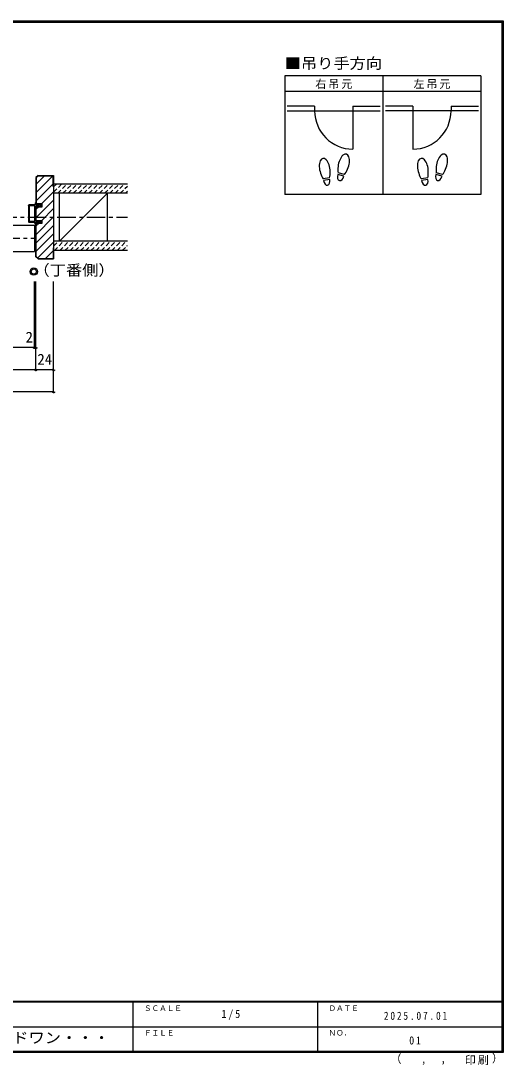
# Model space of a CAD drawing. Units: millimetres at full size, sheet at 1:5; details may follow other scales. Extents: x -973 to 977, y -718 to 696.
# Drawn here: x 323 to 977, y -718 to 696 of the extents above; entities that cross this region are included whole.
import ezdxf
from ezdxf.enums import TextEntityAlignment as Align

# ---------------------------------------------------------------- set-up
doc = ezdxf.new("R2010")
doc.units = ezdxf.units.MM
doc.header["$LTSCALE"] = 5
doc.header["$PDMODE"] = 32
doc.header["$PDSIZE"] = 2.5
doc.linetypes.add('CHAIN1', pattern=[8, 5, -1, 1, -1])
doc.linetypes.add('DASHED1', pattern=[1.8, 1.2, -0.6])
for name, color, linetype in [('0-0_補助線', 7, 'Continuous'), ('0-1_通り芯', 4, 'CHAIN1'), ('0-3_仕上げ', 2, 'Continuous'), ('0-4_枠', 3, 'Continuous'), ('0-6_扉', 6, 'Continuous'), ('0-7_金物', 7, 'Continuous'), ('0-8_戸当り', 3, 'Continuous'), ('0-A_文字', 7, 'Continuous'), ('0-B_寸法', 4, 'DASHED1'), ('0-C_ハッチ', 4, 'DASHED1'), ('F-1_枠', 6, 'Continuous'), ('F-A_文字', 7, 'Continuous')]:
    doc.layers.add(name, color=color, linetype=linetype)
doc.styles.add('ＭＳ ゴシック', font='')
doc.styles.get('ＭＳ ゴシック').set_extended_font_data('MS Gothic')

# ---------------------------------------------------------------- blocks, each defined once
blk = doc.blocks.new('01')
at = {"layer": '0-0_補助線'}
for p, q in [((-14.5, 0.346), (-14.5, -0.449)), ((-14.3, 0.346), (-14.3, -0.449)), ((-12.045, -0.049), (-14.178, 0.444)), ((-12, 0.146), (-14.133, 0.639)), ((-11.475, 5.146), (-12.298, 4.504)), ((-12.175, 4.146), (-11.475, 4.146)), ((-12.045, -0.049), (-11.993, 0.145)), ((-11.475, 0.146), (-12, 0.146)), ((-11.475, 7.146), (-11.475, 5.146)), ((-11.475, 4.146), (-11.475, 0.146)), ((-10.68, 7.55), (-9.257, 6.508)), ((-9.375, 6.146), (-10.075, 6.146)), ((-10.075, 3.146), (-10.075, 6.146)), ((-10.075, 3.146), (-9.252, 2.504)), ((-9.375, 2.146), (-10.075, 2.146)), ((-10.075, 0.146), (-10.075, 2.146)), ((-10.075, 0.146), (10.075, 0.146)), ((10.075, 3.146), (9.252, 2.504)), ((10.68, 7.55), (9.257, 6.508)), ((9.375, 6.146), (10.075, 6.146)), ((9.375, 2.146), (10.075, 2.146)), ((10.075, 3.146), (10.075, 6.146)), ((10.075, 0.146), (10.075, 2.146)), ((11.475, 7.146), (11.475, 5.146)), ((11.475, 5.146), (12.298, 4.504)), ((12.175, 4.146), (11.475, 4.146)), ((11.475, 4.146), (11.475, 0.146)), ((11.475, 0.146), (12, 0.146)), ((12.045, -0.049), (11.993, 0.145)), ((12, 0.146), (14.133, 0.639)), ((12.045, -0.049), (14.178, 0.444)), ((14.3, 0.346), (14.3, -0.449)), ((14.5, 0.346), (14.5, -0.449)), ((-14.265, -0.741), (-12.235, -1.196)), ((-14.222, -0.546), (-12.191, -1.001)), ((-12, -1.488), (-12, -8.854)), ((-11.8, -1.488), (-11.8, -8.854)), ((-11, -9.654), (11, -9.654)), ((11, -9.854), (-11, -9.854)), ((-10.6, -1.554), (-10.6, -8.154)), ((-10.3, -1.254), (10.3, -1.254)), ((-10.3, -8.454), (10.3, -8.454)), ((10.6, -1.554), (10.6, -8.154)), ((11.8, -1.488), (11.8, -8.854)), ((12, -1.488), (12, -8.854)), ((14.222, -0.546), (12.191, -1.001)), ((14.265, -0.741), (12.235, -1.196))]:
    blk.add_line(p, q, dxfattribs=at)
for centre, radius, start, end in [((-14.2, 0.346), 0.3, 77.00048, 180), ((-14.2, 0.346), 0.1, 77.00048, 180), ((-12.175, 4.346), 0.2, 127.96957, 270), ((-10.975, 7.146), 0.5, 53.78053, 180), ((-9.375, 6.346), 0.2, 270, 53.78053), ((-9.375, 2.346), 0.2, 270, 52.03043), ((9.375, 6.346), 0.2, 126.21947, 270), ((9.375, 2.346), 0.2, 127.96957, 270), ((10.975, 7.146), 0.5, 0, 126.21947), ((12.175, 4.346), 0.2, 270, 52.03043), ((14.2, 0.346), 0.3, 0, 102.99952), ((14.2, 0.346), 0.1, 0, 102.99952), ((-14.2, -0.449), 0.3, 180, 257.3929), ((-14.2, -0.449), 0.1, 180, 257.3929), ((-12.3, -1.488), 0.3, 0, 76.0718), ((-12.3, -1.488), 0.5, 0, 76.0718), ((-11, -8.854), 1, 180, 270), ((-11, -8.854), 0.8, 180, 270), ((-10.3, -1.554), 0.3, 90, 180), ((-10.3, -8.154), 0.3, 180, 270), ((10.3, -1.554), 0.3, 0, 90), ((10.3, -8.154), 0.3, 270, 0), ((11, -8.854), 1, 270, 0), ((11, -8.854), 0.8, 270, 0), ((12.3, -1.488), 0.5, 103.9282, 180), ((12.3, -1.488), 0.3, 103.9282, 180), ((14.2, -0.449), 0.1, 282.6071, 0), ((14.2, -0.449), 0.3, 282.6071, 0)]:
    blk.add_arc(centre, radius, start, end, dxfattribs=at)

msp = doc.modelspace()

# ---------------------------------------------------------------- linework, layer by layer
at = {"layer": '0-1_通り芯'}
for p, q in [((-467.5, 430), (467.5, 430)), ((-343.5, 401.5), (343.5, 401.5))]:
    msp.add_line(p, q, dxfattribs=at)
at = {"layer": '0-3_仕上げ'}
for p, q in [((467.5, 475), (367.5, 475)), ((467.5, 462.5), (367.5, 462.5)), ((467.5, 397.5), (367.5, 397.5)), ((467.5, 385), (367.5, 385))]:
    msp.add_line(p, q, dxfattribs=at)
at = {"layer": '0-3_仕上げ', "color": 7}
msp.add_line((440.5, 462.5), (375.5, 397.5), dxfattribs=at)
at = {"layer": '0-3_仕上げ', "color": 3}
for p, q in [((375.5, 397.5), (375.5, 462.5)), ((440.5, 397.5), (440.5, 462.5))]:
    msp.add_line(p, q, dxfattribs=at)
at = {"layer": '0-4_枠'}
for p, q in [((346.328, 486.5), (343.5, 483.672)), ((343.5, 483.672), (343.5, 448)), ((346.536, 486), (344, 483.464)), ((344, 483.464), (344, 448)), ((346.328, 486.5), (367.5, 486.5)), ((346.536, 486), (367, 486)), ((367, 471.5), (367, 486)), ((367.5, 486.5), (367.5, 373.5)), ((367, 471.5), (367.5, 471.5)), ((352, 448), (343.5, 448)), ((343.5, 444.3), (352, 444.3)), ((343.5, 425.7), (343.5, 444.3)), ((344, 425.7), (344, 444.3)), ((352, 444.3), (352, 448)), ((343.5, 425.7), (352, 425.7)), ((352, 422), (352, 425.7)), ((343.5, 422), (352, 422)), ((343.5, 376.328), (343.5, 422)), ((344, 376.536), (344, 422)), ((367, 388.5), (367.5, 388.5)), ((367, 388.5), (367, 374)), ((346.328, 373.5), (343.5, 376.328)), ((346.536, 374), (344, 376.536)), ((346.328, 373.5), (367.5, 373.5)), ((346.536, 374), (367, 374))]:
    msp.add_line(p, q, dxfattribs=at)
at = {"layer": '0-6_扉'}
for p, q in [((11.5, 419.5), (341.5, 419.5)), ((341.5, 419.5), (341.5, 383.5)), ((11.5, 383.5), (341.5, 383.5))]:
    msp.add_line(p, q, dxfattribs=at)
at = {"layer": '0-7_金物'}
for radius in [5, 3.5]:
    msp.add_circle((340.549, 356.457), radius, dxfattribs=at)
at = {"layer": '0-8_戸当り', "color": 2}
for p, q in [((721.239, 580.308), (684.139, 580.308)), ((721.239, 580.308), (721.239, 574.008)), ((773.039, 580.308), (810.139, 580.308)), ((773.039, 580.308), (773.039, 522.208)), ((854.239, 580.308), (817.139, 580.308)), ((854.239, 580.308), (854.239, 522.208)), ((906.039, 580.308), (943.139, 580.308)), ((906.039, 580.308), (906.039, 574.008)), ((684.139, 574.008), (810.139, 574.008)), ((943.139, 574.008), (817.139, 574.008))]:
    msp.add_line(p, q, dxfattribs=at)
at = {"layer": '0-8_戸当り'}
for p, q in [((741.457, 483.378), (732.811, 481.853)), ((741.822, 481.31), (733.175, 479.785)), ((760.924, 485.706), (752.444, 487.978)), ((761.468, 487.735), (752.987, 490.007)), ((874.457, 483.378), (865.811, 481.853)), ((874.822, 481.31), (866.175, 479.785)), ((893.924, 485.706), (885.444, 487.978)), ((894.468, 487.735), (885.987, 490.007))]:
    msp.add_line(p, q, dxfattribs=at)
at = {"layer": '0-8_戸当り', "color": 2}
for centre, start, end in [((773.039, 574.008), 180, 270), ((854.239, 574.008), 270, 0)]:
    msp.add_arc(centre, 51.8, start, end, dxfattribs=at)
at = {"layer": '0-8_戸当り'}
for centre, major_axis, ratio, start_param, end_param in [((734.795, 495.877), (-2.445, 13.867), 0.5, 4.34059143, 8.22577918), ((760.713, 501.878), (3.644, 13.601), 0.5, 4.34059143, 8.22577918), ((867.795, 495.877), (-2.445, 13.867), 0.5, 4.34059143, 8.22577918), ((893.713, 501.878), (3.644, 13.601), 0.5, 4.34059143, 8.22577918), ((760.609, 501.489), (4.416, 16.48), 0.4, 1.85063327, 2.44287679), ((760.609, 501.489), (4.416, 16.48), 0.4, 3.84030852, 4.43255203), ((893.609, 501.489), (4.416, 16.48), 0.4, 1.85063327, 2.44287679), ((893.609, 501.489), (4.416, 16.48), 0.4, 3.84030852, 4.43255203), ((734.865, 495.481), (-2.963, 16.802), 0.4, 1.85063327, 2.44287679), ((737.498, 480.548), (-1.27, 7.205), 0.6, 1.57079633, 4.71238898), ((734.865, 495.481), (-2.963, 16.802), 0.4, 3.84030852, 4.43255203), ((756.684, 486.842), (1.894, 7.067), 0.6, 1.57079633, 4.71238898), ((867.865, 495.481), (-2.963, 16.802), 0.4, 1.85063327, 2.44287679), ((870.498, 480.548), (-1.27, 7.205), 0.6, 1.57079633, 4.71238898), ((867.865, 495.481), (-2.963, 16.802), 0.4, 3.84030852, 4.43255203), ((889.684, 486.842), (1.894, 7.067), 0.6, 1.57079633, 4.71238898)]:
    msp.add_ellipse(centre, major_axis=major_axis, ratio=ratio, start_param=start_param, end_param=end_param, dxfattribs=at)
at = {"layer": '0-A_文字', "color": 3}
for p, q in [((680.639, 621.667), (680.639, 460.667)), ((946.639, 621.667), (680.639, 621.667)), ((813.639, 621.667), (813.639, 460.667)), ((680.639, 600.667), (946.639, 600.667))]:
    msp.add_line(p, q, dxfattribs=at)
msp.add_lwpolyline([(946.639, 621.667), (946.639, 460.667), (680.639, 460.667)], dxfattribs=at)
at = {"layer": '0-B_寸法', "linetype": 'Continuous'}
for p, q in [((341.5, 253.5), (341.5, 343.157)), ((343.5, 223.5), (343.5, 343.157)), ((367.5, 193.5), (367.5, 343.157)), ((343.5, 253.5), (-343.5, 253.5)), ((367.5, 223.5), (-367.5, 223.5)), ((367.5, 193.5), (-367.5, 193.5))]:
    msp.add_line(p, q, dxfattribs=at)
at = {"layer": '0-B_寸法', "color": 7}
for p in [(341.5, 253.5), (343.5, 253.5), (343.5, 223.5), (367.5, 223.5), (367.5, 193.5)]:
    msp.add_point(p, dxfattribs=at)
at = {"layer": '0-C_ハッチ', "linetype": 'Continuous'}
for p, q in [((355.275, 486), (344, 474.725)), ((344, 463.412), (366.588, 486)), ((367, 475.098), (344, 452.098)), ((367.5, 452.97), (344, 429.47)), ((367.5, 464.284), (351.216, 448)), ((347.516, 444.3), (344, 440.784)), ((367.5, 441.657), (351.543, 425.7)), ((367.5, 430.343), (344, 406.843)), ((347.843, 422), (344, 418.157)), ((367.5, 419.029), (344, 395.529)), ((367.5, 407.716), (344, 384.216)), ((367.5, 396.402), (345.817, 374.719)), ((367, 384.588), (356.412, 374))]:
    msp.add_line(p, q, dxfattribs=at)
at = {"layer": '0-C_ハッチ'}
for p, q in [((367.5, 464.101), (378.399, 475)), ((367.5, 471.172), (371.328, 475)), ((372.97, 462.5), (385.47, 475)), ((380.041, 462.5), (392.541, 475)), ((387.112, 462.5), (399.612, 475)), ((394.183, 462.5), (406.683, 475)), ((401.255, 462.5), (413.755, 475)), ((408.326, 462.5), (420.826, 475)), ((415.397, 462.5), (427.897, 475)), ((422.468, 462.5), (434.968, 475)), ((429.539, 462.5), (442.039, 475)), ((436.61, 462.5), (449.11, 475)), ((443.681, 462.5), (456.181, 475)), ((450.752, 462.5), (463.252, 475)), ((457.823, 462.5), (467.5, 472.177)), ((464.894, 462.5), (467.5, 465.106)), ((367.5, 390.964), (374.036, 397.5)), ((368.607, 385), (381.107, 397.5)), ((375.678, 385), (388.178, 397.5)), ((382.749, 385), (395.249, 397.5)), ((389.821, 385), (402.321, 397.5)), ((396.892, 385), (409.392, 397.5)), ((403.963, 385), (416.463, 397.5)), ((411.034, 385), (423.534, 397.5)), ((418.105, 385), (430.605, 397.5)), ((425.176, 385), (437.676, 397.5)), ((432.247, 385), (444.747, 397.5)), ((439.318, 385), (451.818, 397.5)), ((446.389, 385), (458.889, 397.5)), ((453.46, 385), (465.96, 397.5)), ((460.531, 385), (467.5, 391.969))]:
    msp.add_line(p, q, dxfattribs=at)
at = {"layer": 'F-1_枠'}
for p, q in [((-973.347, 695.833), (976.653, 695.833)), ((-973.347, 695), (976.653, 695)), ((-973.347, 694.167), (976.653, 694.167)), ((974.986, 695.833), (974.986, -700.833)), ((975.82, 695.833), (975.82, -700.833)), ((976.653, 695.833), (976.653, -700.833)), ((976.653, -631.667), (-973.347, -631.667)), ((976.653, -632.5), (-973.347, -632.5)), ((474.986, -632.5), (474.986, -699.167)), ((724.986, -632.5), (724.986, -699.167)), ((1.653, -665.833), (974.986, -665.834)), ((976.653, -699.167), (-973.347, -699.167)), ((976.653, -700), (-973.347, -700)), ((976.653, -700.833), (-973.347, -700.833))]:
    msp.add_line(p, q, dxfattribs=at)

# ---------------------------------------------------------------- block references
at = {"layer": '0-0_補助線', "xscale": -1, "rotation": 270}
msp.add_blockref('01', (343.354, 435), dxfattribs=at)

# ---------------------------------------------------------------- texts
at = {"layer": '0-A_文字', "style": 'ＭＳ ゴシック', "width": 1.1}
for s, p in [('■吊り手方向', (680.639, 626.667)), ('（丁番側）', (340.182, 346.605))]:
    msp.add_text(s, height=14.66, dxfattribs=at).set_placement(p, align=Align.BOTTOM_LEFT)
at = {"layer": '0-A_文字', "char_height": 11, "attachment_point": 7, "style": 'ＭＳ ゴシック'}
for s, insert in [('\\T1.17;右吊元', (722.139, 603.667)), ('\\T1.17;左吊元', (855.139, 603.667))]:
    msp.add_mtext(s, dxfattribs=dict(at, insert=insert))
at = {"layer": '0-B_寸法', "color": 7, "style": 'ＭＳ ゴシック'}
for s, p in [('2', (329.5, 256)), ('24', (345.5, 226))]:
    msp.add_text(s, height=14.66, dxfattribs=at).set_placement(p, align=Align.BOTTOM_LEFT)
at = {"layer": 'F-A_文字', "style": 'ＭＳ ゴシック'}
for s, height, p in [('ＳＣＡＬＥ', 7.331, (489.986, -646.667)), ('ＤＡＴＥ', 7.331, (739.986, -646.667)), ('ＦＩＬＥ', 7.331, (489.986, -680)), ('ＮＯ．', 7.331, (739.986, -680.001)), ('（', 11, (823.992, -718.052)), ('）', 11, (961.387, -717.355)), (',', 11, (865.199, -718.052)), (',', 11, (891.686, -717.588))]:
    msp.add_text(s, height=height, dxfattribs=at).set_placement(p, align=Align.BOTTOM_LEFT)
at = {"layer": 'F-A_文字', "style": 'ＭＳ ゴシック', "width": 1.1}
msp.add_text('ウッドワン・・・', height=14.66, dxfattribs=at).set_placement((267.486, -692.5), align=Align.BOTTOM_LEFT)
at = {"layer": 'F-A_文字', "char_height": 11, "attachment_point": 7, "style": 'ＭＳ ゴシック'}
for s, insert in [('\\T1.38;\\W0.9;1/5', (594.986, -656.667)), ('\\T1.39;\\W0.85;2025.07.01', (814.986, -656.667)), ('\\T1.36;\\W0.9;01', (849.361, -690.001)), ('\\T1.17;印刷', (924.678, -717.82))]:
    msp.add_mtext(s, dxfattribs=dict(at, insert=insert))

doc.saveas('drawing.dxf')
